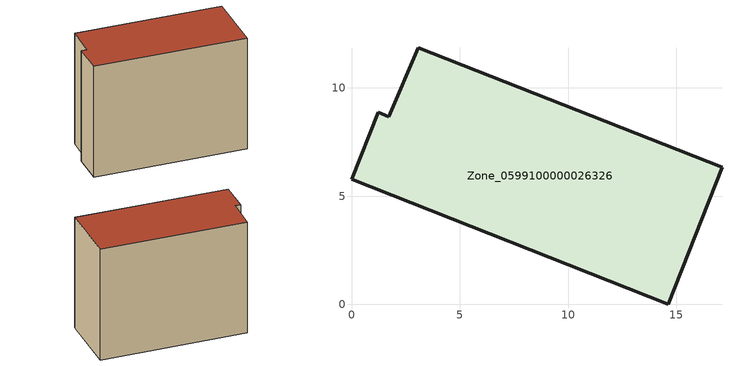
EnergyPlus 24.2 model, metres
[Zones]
Zone_0599100000026326
 floor ground (C_G): 0,5.77 1.24,8.88 1.73,8.67 3.08,11.86 17.1,6.34 14.61,0 z0
 wall outside (C_F): 0,5.77 14.61,0 17.1,6.34 3.08,11.86 1.73,8.67 1.24,8.88 0,5.77 z0:12.07
 roof outside (C_R): 1.24,8.88 0,5.77 14.61,0 17.1,6.34 3.08,11.86 1.73,8.67 z12.07
[BUILDING]
Pand.0599100000026326: North Axis=0; Terrain=City; Loads Convergence Tolerance Value=0.04; Temperature Convergence Tolerance Value=0.4; Solar Distribution=FullExterior; Maximum Number of Warmup Days=25; Minimum Number of Warmup Days=1
[Site:Location]
Rotterdam.The.Hague.AP_ZH_NLD Design_Conditions: Latitude=51.96; Longitude=4.45; Time Zone=1; Elevation=-4.5
[SITE:GROUNDTEMPERATURE:BUILDINGSURFACE]
18, 18, 18, 18, 18, 18, 18, 18, 18, 18, 18, 18
[MATERIAL] Thermal Absorptance=0.9; Solar Absorptance=0.7; Visible Absorptance=0.7
Name | Roughness | Thickness | Conductivity | Density | Specific Heat
G.TI.1946 | MediumSmooth | 0.15 | 1 | 540 | 1210
F.TI.1946 | Rough | 0.3 | 0.857143 | 1920 | 840
R.TI.1946 | MediumRough | 0.2 | 0.1 | 1500 | 1000
[CONSTRUCTION]
C_G: G.TI.1946
C_F: F.TI.1946
C_R: R.TI.1946
[ZONE]
Zone_0599100000026326: Type=1; Multiplier=1; Ceiling Height=Autocalculate; Volume=Autocalculate; Floor Area=autocalculate; Part of Total Floor Area=Yes
[ZONEINFILTRATION:DESIGNFLOWRATE]
Infil_Zone_0599100000026326: Zone or ZoneList or Space or SpaceList=Zone_0599100000026326; Schedule=AlwaysOn; Design Flow Rate Calculation Method=Flow/Area; Flow Rate per Floor Area=0.003; Constant Term Coefficient=1; Temperature Term Coefficient=0; Velocity Term Coefficient=0; Velocity Squared Term Coefficient=0
[HVACTEMPLATE:ZONE:IDEALLOADSAIRSYSTEM]
Zone_0599100000026326: Maximum Heating Supply Air Temperature=50; Minimum Cooling Supply Air Temperature=13; Maximum Heating Supply Air Humidity Ratio=0.0156; Minimum Cooling Supply Air Humidity Ratio=0.0077; Heating Limit=NoLimit; Cooling Limit=NoLimit; Dehumidification Control Type=ConstantSensibleHeatRatio; Cooling Sensible Heat Ratio=0.7; Dehumidification Setpoint=60; Humidification Control Type=None; Humidification Setpoint=30; Outdoor Air Method=None; Outdoor Air Flow Rate per Person=0.00944; Outdoor Air Flow Rate per Zone Floor Area=0; Outdoor Air Flow Rate per Zone=0; Demand Controlled Ventilation Type=None; Outdoor Air Economizer Type=NoEconomizer; Heat Recovery Type=None; Sensible Heat Recovery Effectiveness=0.7; Latent Heat Recovery Effectiveness=0.65
[ZONECONTROL:THERMOSTAT]
ThermostatControl_Zone_0599100000026326: Zone or ZoneList=Zone_0599100000026326; Control Type Schedule=DualSetpointControlType; Control 1=Thermostat_Zone_0599100000026326; Temperature Difference Between Cutout And Setpoint=0
[THERMOSTATSETPOINT:DUALSETPOINT]
Thermostat_Zone_0599100000026326: Heating Setpoint Temperature Schedule=HeatingSetpoint_Zone_0599100000026326; Cooling Setpoint Temperature Schedule=CoolingSetpoint_Zone_0599100000026326
[SCHEDULE:COMPACT]
HeatingSetpoint_Zone_0599100000026326: Through: 12/31, For: AllDays, Until: 24:00, 21
CoolingSetpoint_Zone_0599100000026326: Through: 12/31, For: AllDays, Until: 24:00, 24
DualSetpointControlType: Through: 12/31, For: AllDays, Until: 24:00, 4
AlwaysOn: Through: 12/31, For: AllDays, Until: 24:00, 1
